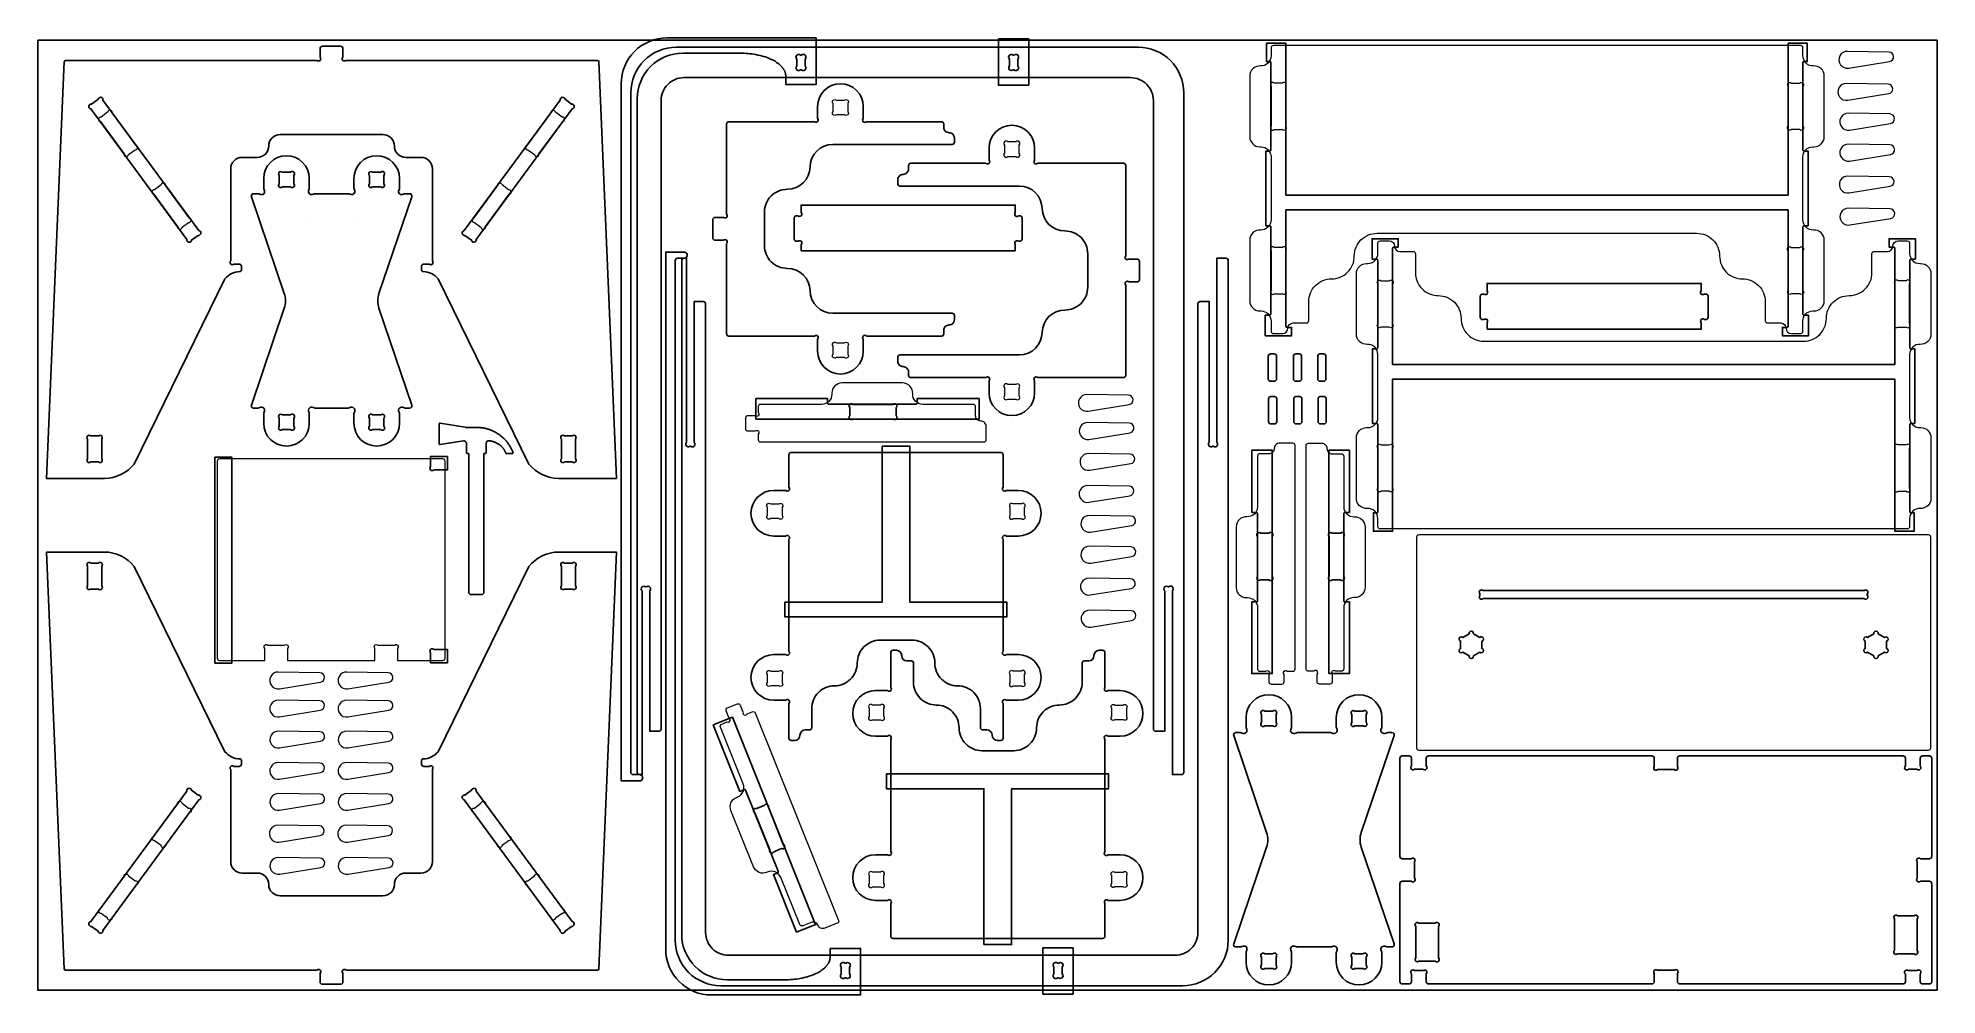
# Model space of a CAD drawing. Header units: millimetres. Extents: x 0 to 2500, y -6 to 1253.
import ezdxf

# ---------------------------------------------------------------- set-up
doc = ezdxf.new("R2010")
doc.units = ezdxf.units.MM
doc.header["$MEASUREMENT"] = 0
for name, color, linetype, true_color in [('06 - Pocketing 9mm', 30, 'Continuous', 0xff7f00), ('07 - Pocketing 3 mm', 3, 'Continuous', 0x00ff00), ('FAB$00 - Contour', 5, 'Continuous', 0x0000ff), ('FAB$stock', 1, 'Continuous', 0xff0000)]:
    doc.layers.add(name, color=color, linetype=linetype, true_color=true_color)

msp = doc.modelspace()

# ---------------------------------------------------------------- linework, layer by layer
at = {"layer": '06 - Pocketing 9mm'}
for points in [[(2010, 1046.2), (2304, 1046.2), (2304, 1246), (2329.2, 1246), (2329.2, 1221.8), (2325, 1221.8, 0.414213), (2323.5, 1220.3), (2323.5, 1105.6, 0.414214), (2325, 1104.1), (2330.2, 1104.1), (2330.2, 1005.9), (2325, 1005.9, 0.414216), (2323.5, 1004.4), (2323.5, 889.7, 0.414214), (2325, 888.2), (2331, 888.2), (2331, 861.2), (2323.5, 861.2), (2304, 861.2), (2296.5, 861.2), (2296.5, 872.1), (2302.5, 872.1, 0.414214), (2304, 873.6), (2304, 1026.6), (1973.4, 1026.6), (1642.8, 1026.6), (1642.8, 873.6, 0.414214), (1644.3, 872.1), (1650.3, 872.1), (1650.3, 861.2), (1642.8, 861.2), (1623.2, 861.2), (1615.7, 861.2), (1615.7, 888.2), (1621.7, 888.2, 0.414214), (1623.2, 889.7), (1623.2, 1004.4, 0.414216), (1621.7, 1005.9), (1616.5, 1005.9), (1616.5, 1104.1), (1621.7, 1104.1, 0.414214), (1623.2, 1105.6), (1623.2, 1220.3, 0.414213), (1621.7, 1221.8), (1617.5, 1221.8), (1617.5, 1246), (1642.8, 1246), (1642.8, 1046.2)], [(211.7, 999.5), (85.4, 1171.3, 0.98058), (79.1, 1172.2), (70.6, 1166, 0.98058), (69.6, 1159.7), (196, 987.9, 0.980582), (202.3, 986.9), (210.8, 993.1, 0.980574)], [(561.2, 999.5), (687.5, 1171.3, -0.98058), (693.8, 1172.2), (702.3, 1166, -0.98058), (703.3, 1159.7), (576.9, 987.9, -0.980582), (570.6, 986.9), (562.1, 993.1, -0.980574)], [(2150.5, 803.9), (2444.5, 803.9), (2444.5, 604), (2469.7, 604), (2469.7, 628.2), (2465.5, 628.2, -0.414213), (2464, 629.7), (2464, 744.4, -0.414214), (2465.5, 745.9), (2470.7, 745.9), (2470.7, 844.1), (2465.5, 844.1, -0.414216), (2464, 845.6), (2464, 960.4, -0.414214), (2465.5, 961.9), (2471.5, 961.9), (2471.5, 988.8), (2464, 988.8), (2444.5, 988.8), (2437, 988.8), (2437, 977.9), (2443, 977.9, -0.414214), (2444.5, 976.4), (2444.5, 823.4), (2113.9, 823.4), (1783.3, 823.4), (1783.3, 976.4, -0.414214), (1784.8, 977.9), (1790.8, 977.9), (1790.8, 988.8), (1783.3, 988.8), (1763.7, 988.8), (1756.2, 988.8), (1756.2, 961.9), (1762.2, 961.9, -0.414214), (1763.7, 960.4), (1763.7, 845.6, -0.414216), (1762.2, 844.1), (1757, 844.1), (1757, 745.9), (1762.2, 745.9, -0.414214), (1763.7, 744.4), (1763.7, 629.7, -0.414213), (1762.2, 628.2), (1758, 628.2), (1758, 604), (1783.3, 604), (1783.3, 803.9)], [(1235.8, 751.5), (1238.9, 751.5), (1238.9, 778.5), (1157.2, 778.5), (1157.2, 772.4, -0.414214), (1155.9, 771), (1040.8, 771, -0.414214), (1039.4, 772.4), (1039.4, 778.5), (945.1, 778.5), (945.1, 751.5)], [(83.9, 699.4), (83.9, 725, 1), (79.7, 729.3), (69.6, 729.3, 1), (65.4, 725), (65.4, 699.4, 1), (69.6, 695.1), (79.7, 695.1, 1)], [(689, 699.4), (689, 725, -1), (693.2, 729.3), (703.3, 729.3, -1), (707.5, 725), (707.5, 699.4, -1), (703.3, 695.1), (693.2, 695.1, -1)], [(516.8, 689.2, 0.98058), (521.3, 684.6), (539.1, 684.6), (539.1, 702.2), (516.8, 702.2)], [(1624.9, 707.2), (1624.9, 710.4), (1597.9, 710.4), (1597.9, 628.7), (1604, 628.7, -0.414214), (1605.4, 627.4), (1605.4, 512.2, -0.414214), (1604, 510.9), (1597.9, 510.9), (1597.9, 416.6), (1624.9, 416.6)], [(1699.5, 707.2), (1699.5, 710.4), (1726.5, 710.4), (1726.5, 628.7), (1720.4, 628.7, 0.414214), (1719, 627.4), (1719, 512.2, 0.414214), (1720.4, 510.9), (1726.5, 510.9), (1726.5, 416.6), (1699.5, 416.6)], [(83.9, 557.8), (83.9, 532.2, -1), (79.7, 527.9), (69.6, 527.9, -1), (65.4, 532.2), (65.4, 557.8, -1), (69.6, 562.1), (79.7, 562.1, -1)], [(689, 557.8), (689, 532.2, 1), (693.2, 527.9), (703.3, 527.9, 1), (707.5, 532.2), (707.5, 557.8, 1), (703.3, 562.1), (693.2, 562.1, 1)], [(1902.6, 515.4), (2404, 515.4), (2404, 515.3, 0.98058), (2408.3, 519.5), (2408.2, 519.6), (2408.2, 521.6), (2408.3, 521.7, 0.98058), (2404, 525.9), (2404, 525.9), (1902.6, 525.9), (1902.5, 525.9, 0.98058), (1898.3, 521.7), (1898.3, 521.6), (1898.3, 519.6), (1898.3, 519.5, 0.98058), (1902.5, 515.3)], [(516.8, 443.8, -0.98058), (521.3, 448.4), (539.1, 448.4), (539.1, 430.8), (516.8, 430.8)], [(1022.4, 89.6), (1023.6, 86.7), (998.5, 76.6), (968.1, 152.4), (973.8, 154.7, 0.414214), (974.5, 156.5), (931.6, 263.3, 0.414214), (929.9, 264), (924.1, 261.7), (889, 349.2), (914.1, 359.3)], [(211.7, 250.5), (85.4, 78.7, -0.98058), (79.1, 77.8), (70.6, 84, -0.98058), (69.6, 90.3), (196, 262.1, -0.980582), (202.3, 263.1), (210.8, 256.9, -0.980574)], [(561.2, 250.5), (687.5, 78.7, 0.98058), (693.8, 77.8), (702.3, 84, 0.98058), (703.3, 90.3), (576.9, 262.1, 0.980582), (570.6, 263.1), (562.1, 256.9, 0.980574)]]:
    msp.add_lwpolyline(points, format="xyb", close=True, dxfattribs=at)
msp.add_lwpolyline([(233, 430.5), (255.2, 430.5), (255.2, 701.3), (233, 701.3)], close=True, dxfattribs=at)
at = {"layer": '06 - Pocketing 9mm', "linetype": 'Continuous', "lineweight": 25}
for points in [[(1111.3, 715.8), (1147.8, 715.8), (1147.8, 510.8), (1275.3, 510.8), (1275.3, 491.2), (983.2, 491.2), (983.2, 510.8), (1111.3, 510.8)], [(1245.3, 60), (1281.8, 60), (1281.8, 265.1), (1409.3, 265.1), (1409.3, 284.6), (1117.2, 284.6), (1117.2, 265.1), (1245.3, 265.1)]]:
    msp.add_lwpolyline(points, close=True, dxfattribs=at)
at = {"layer": '07 - Pocketing 3 mm'}
for points in [[(984.4, 1191.7), (1024.4, 1191.7), (1024.4, 1252.9), (827.9, 1252.9, 0.414214), (767.9, 1192.9), (767.9, 275.4), (791.9, 275.4, 1.010544), (791.9, 283.7, -0.414203), (788.9, 286.7), (788.9, 1172.9, -0.414214), (848.9, 1232.9), (924.4, 1232.9), (929.6, 1232.8), (932.2, 1232.6), (934.8, 1232.4), (937.4, 1232.2), (939.9, 1231.9), (942.5, 1231.5), (945.1, 1231), (947.7, 1230.5), (950.3, 1229.9), (952.7, 1229.3), (955.2, 1228.6), (957.6, 1227.9), (959.9, 1227.1), (961.8, 1226.3), (963.6, 1225.6), (965.4, 1224.8), (967.1, 1224), (968.7, 1223.1), (969.5, 1222.7), (970.3, 1222.2), (971, 1221.8), (971.7, 1221.3), (972.4, 1220.8), (973.2, 1220.3), (973.8, 1219.9), (974.5, 1219.4), (975.1, 1218.9), (975.8, 1218.4), (976.7, 1217.6), (977.2, 1217.1), (977.6, 1216.7), (978, 1216.3), (978.4, 1215.9), (978.8, 1215.5), (979.2, 1215), (979.6, 1214.6), (979.9, 1214.2), (980.3, 1213.8), (980.6, 1213.3), (980.9, 1212.9), (981.2, 1212.4), (981.5, 1212), (981.8, 1211.5), (982.1, 1211), (982.4, 1210.5), (982.7, 1210), (982.9, 1209.5), (983, 1209.2), (983.2, 1208.9), (983.3, 1208.7), (983.4, 1208.4), (983.5, 1208.1), (983.6, 1207.8), (983.7, 1207.5), (983.7, 1207.3), (983.8, 1207), (983.9, 1206.7), (983.9, 1206.5), (984, 1206.2), (984.1, 1205.6), (984.1, 1205.1), (984.3, 1204), (984.4, 1202.9)], [(1042.9, 55), (1082.9, 55), (1082.9, -6.2), (886.4, -6.2, -0.414214), (826.4, 53.8), (826.4, 971.3), (850.4, 971.3, -1.010544), (850.4, 963, 0.414203), (847.4, 960), (847.4, 73.8, 0.414214), (907.4, 13.8), (982.9, 13.8), (988.1, 13.9), (990.7, 14), (993.3, 14.2), (995.9, 14.5), (998.4, 14.8), (1001, 15.2), (1003.6, 15.6), (1006.2, 16.1), (1008.8, 16.7), (1011.2, 17.3), (1013.7, 18), (1016.1, 18.8), (1018.4, 19.6), (1020.3, 20.3), (1022.1, 21.1), (1023.9, 21.9), (1025.6, 22.7), (1027.2, 23.5), (1028, 24), (1028.8, 24.4), (1029.5, 24.9), (1030.2, 25.3), (1030.9, 25.8), (1031.7, 26.3), (1032.3, 26.8), (1033, 27.3), (1033.6, 27.8), (1034.3, 28.3), (1035.2, 29.1), (1035.7, 29.5), (1036.1, 29.9), (1036.5, 30.3), (1036.9, 30.8), (1037.3, 31.2), (1037.7, 31.6), (1038.1, 32), (1038.4, 32.5), (1038.8, 32.9), (1039.1, 33.3), (1039.4, 33.8), (1039.7, 34.2), (1040, 34.6), (1040.3, 35.1), (1040.6, 35.6), (1040.9, 36.1), (1041.2, 36.7), (1041.4, 37.2), (1041.5, 37.5), (1041.7, 37.7), (1041.8, 38), (1041.9, 38.3), (1042, 38.5), (1042.1, 38.8), (1042.2, 39.1), (1042.2, 39.4), (1042.3, 39.7), (1042.4, 39.9), (1042.4, 40.2), (1042.5, 40.5), (1042.6, 41), (1042.6, 41.6), (1042.8, 42.7), (1042.9, 43.8)]]:
    msp.add_lwpolyline(points, format="xyb", close=True, dxfattribs=at)
for points in [[(1304.4, 1190.7), (1264.4, 1190.7), (1264.4, 1251.7), (1304.4, 1251.7)], [(1362.9, 56), (1322.9, 56), (1322.9, -5.1), (1362.9, -5.1)]]:
    msp.add_lwpolyline(points, close=True, dxfattribs=at)
at = {"layer": 'FAB$00 - Contour'}
for p, q in [((358.2, 1010.9), (358.2, 1010.9)), ((416.9, 1010.9), (416.9, 1010.9)), ((358.2, 728.9), (358.2, 728.9)), ((416.9, 728.9), (416.9, 728.9)), ((360.2, 191.5), (360.2, 191.5)), ((419, 191.5), (419, 191.5))]:
    msp.add_line(p, q, dxfattribs=at)
for points in [[(505.1, 952.5), (505.1, 947.5, 0.420593), (507.1, 945.5, -0.228502), (526.7, 936.1), (646.4, 692.3, 0.228041), (685.5, 673.5), (761.4, 673.5), (738.4, 1221.9, 0.362465), (736.4, 1223.5), (405.7, 1223.5, -1), (401.4, 1227.7), (401.4, 1239, 0.414214), (398.4, 1242), (374.4, 1242, 0.414214), (371.4, 1239), (371.4, 1227.7, -1), (367.2, 1223.5), (36.4, 1223.5, 0.362465), (34.5, 1221.9), (11.4, 673.5), (87.4, 673.5, 0.228041), (126.5, 692.3), (246.2, 936.1, -0.228502), (265.8, 945.5, 0.420593), (267.8, 947.5), (267.8, 952.5, 0.414214), (264.8, 955.5), (257.9, 955.5, -1), (253.7, 959.7), (253.7, 1080.8, -0.414214), (268.7, 1095.8), (288.7, 1095.8, 0.414214), (303.7, 1110.8, -0.414214), (318.7, 1125.8), (454.2, 1125.8, -0.414214), (469.2, 1110.8, 0.414214), (484.2, 1095.8), (504.2, 1095.8, -0.414214), (519.2, 1080.8), (519.2, 959.7, -1), (515, 955.5), (508.1, 955.5, 0.414214)], [(1086.4, 1150.4), (1086.4, 1147, 0.99687), (1090.7, 1142.8), (1189.4, 1142.8, -0.414214), (1192.4, 1139.8), (1192.4, 1135.3, 0.414214), (1199.4, 1128.3, -0.414214), (1206.4, 1121.3), (1206.4, 1115.8, -0.414214), (1203.4, 1112.8), (1046.4, 1112.8, 0.40934), (1016.4, 1083.3, -0.409368), (986.4, 1053.8, 0.414242), (956.4, 1023.8), (956.4, 979.8, 0.414242), (986.4, 949.8, -0.409368), (1016.4, 920.3, 0.40934), (1046.4, 890.8), (1203.4, 890.8, -0.414214), (1206.4, 887.8), (1206.4, 882.3, -0.414214), (1199.4, 875.3, 0.414214), (1192.4, 868.3), (1192.4, 863.8, -0.414214), (1189.4, 860.8), (1090.7, 860.8, 1), (1086.4, 856.5), (1086.4, 840.8, -1), (1026.4, 840.8), (1026.4, 856.5, 1), (1022.2, 860.8), (909.4, 860.8, -0.414214), (906.4, 863.8), (906.4, 982.5, 1), (902.2, 986.8), (891.4, 986.8, -0.414214), (888.4, 989.8), (888.4, 1013.8, -0.414214), (891.4, 1016.8), (902.6, 1016.8, 0.281284), (905.6, 1016.2, 0.513579), (906.4, 1021), (906.4, 1139.8, -0.414214), (909.4, 1142.8), (1022.2, 1142.8, 1), (1026.4, 1147), (1026.4, 1162.8, -1), (1086.4, 1162.8)], [(1252, 1095.6), (1252, 1092.2, -0.99687), (1247.8, 1088), (1149, 1088, 0.414214), (1146, 1085), (1146, 1080.5, -0.414214), (1139, 1073.5, 0.414214), (1132, 1066.5), (1132, 1061, 0.414214), (1135, 1058), (1292, 1058, -0.40934), (1322, 1028.5, 0.409368), (1352, 999, -0.414242), (1382, 969), (1382, 925, -0.414242), (1352, 895, 0.409368), (1322, 865.5, -0.40934), (1292, 836), (1135, 836, 0.414214), (1132, 833), (1132, 827.5, 0.414214), (1139, 820.5, -0.414214), (1146, 813.5), (1146, 809, 0.414214), (1149, 806), (1247.8, 806, -1), (1252, 801.8), (1252, 786, 1), (1312, 786), (1312, 801.8, -1), (1316.3, 806), (1429, 806, 0.414214), (1432, 809), (1432, 927.8, -1), (1436.3, 932), (1447, 932, 0.414214), (1450, 935), (1450, 959, 0.414214), (1447, 962), (1435.9, 962, -0.281284), (1432.8, 961.4, -0.513579), (1432, 966.3), (1432, 1085, 0.414214), (1429, 1088), (1316.3, 1088, -1), (1312, 1092.2), (1312, 1108, 1), (1252, 1108)], [(1004.6, 973), (1286.6, 973), (1286.6, 979.3), (1286.6, 981.2, -1.000002), (1290.9, 985.4), (1292.7, 985.4, 0.414214), (1295.6, 988.4), (1295.6, 1016.1, 0.414214), (1292.7, 1019), (1290.9, 1019, -1.000002), (1286.6, 1023.3), (1286.6, 1025.1), (1286.6, 1033), (1004.6, 1033), (1004.6, 1023.3, -1.000002), (1000.4, 1019), (998.6, 1019, 0.414214), (995.6, 1016.1), (995.6, 988.4, 0.414214), (998.6, 985.4), (1000.4, 985.4, -1.000002), (1004.6, 981.2)], [(1907.6, 870), (2189.6, 870), (2189.6, 876.3), (2189.6, 878.2, -1.000002), (2193.9, 882.4), (2195.7, 882.4, 0.414214), (2198.6, 885.4), (2198.6, 913.1, 0.414214), (2195.7, 916), (2193.9, 916, -1.000002), (2189.6, 920.3), (2189.6, 922.1), (2189.6, 930), (1907.6, 930), (1907.6, 920.3, -1.000002), (1903.4, 916), (1901.6, 916, 0.414214), (1898.6, 913.1), (1898.6, 885.4, 0.414214), (1901.6, 882.4), (1903.4, 882.4, -1.000002), (1907.6, 878.2)], [(1072.8, 770.9), (1125.6, 770.9, -1), (1129.8, 766.6), (1129.8, 755.9, -1), (1125.6, 751.6), (1072.8, 751.6, -1), (1068.6, 755.9), (1068.6, 766.6, -1)], [(570, 520.6), (584, 520.6, 0.414214), (587, 523.6), (587, 706.1), (588.7, 706.1, 0.414214), (589.9, 707.3), (589.9, 719.5, -0.466667), (594.1, 723), (595, 722.9), (595.9, 722.7), (596.8, 722.5), (597.7, 722.3), (598.7, 722), (599.6, 721.7), (600.4, 721.4), (601.3, 721.1), (602.2, 720.7), (603.1, 720.4), (603.9, 719.9), (604.7, 719.5), (605.5, 719.1), (606.3, 718.6), (607.1, 718.1), (607.4, 717.8), (607.8, 717.5), (608.2, 717.3), (608.5, 717), (608.9, 716.7), (609.2, 716.4), (609.6, 716.1), (609.9, 715.8), (610.2, 715.5), (610.5, 715.2), (610.8, 714.9), (611.1, 714.6), (611.4, 714.3), (611.7, 713.9), (612, 713.6), (612.2, 713.3), (612.5, 712.9), (612.8, 712.6), (613, 712.3), (613.2, 711.9), (613.5, 711.6), (613.7, 711.2), (613.9, 710.9), (614.1, 710.5), (614.3, 710.2), (614.5, 709.8), (614.7, 709.5), (614.8, 709.1), (615, 708.7), (615.2, 708.4), (615.3, 708), (615.4, 707.6), (615.6, 707.3), (615.7, 706.9, 0.323768), (616.8, 706.1), (624.2, 706.1), (624.3, 706.1), (624.3, 706.1), (624.3, 706.1), (624.4, 706.1), (624.4, 706.1), (624.4, 706.1), (624.5, 706.2), (624.5, 706.2), (624.6, 706.2), (624.6, 706.2), (624.6, 706.2), (624.7, 706.2), (624.7, 706.2), (624.7, 706.2), (624.7, 706.2), (624.8, 706.3), (624.8, 706.3), (624.8, 706.3), (624.9, 706.3), (624.9, 706.3), (624.9, 706.4), (625, 706.4), (625, 706.4), (625, 706.4), (625, 706.4), (625.1, 706.5), (625.1, 706.5), (625.1, 706.5), (625.1, 706.5), (625.2, 706.6), (625.2, 706.6), (625.2, 706.6), (625.2, 706.7), (625.2, 706.7), (625.2, 706.7), (625.3, 706.7), (625.3, 706.8), (625.3, 706.8), (625.3, 706.8), (625.3, 706.9), (625.3, 706.9), (625.3, 706.9), (625.4, 707), (625.4, 707), (625.4, 707), (625.4, 707.1), (625.4, 707.1), (625.4, 707.1), (625.4, 707.2), (625.4, 707.2), (625.4, 707.3), (625.4, 707.3), (625.4, 707.3), (625.4, 707.4), (625.4, 707.4), (625.4, 707.4), (625.4, 707.5), (625.4, 707.5), (625.4, 707.5), (625.4, 707.6), (625.3, 707.6), (625.3, 707.6), (625.3, 707.7), (625.3, 707.7), (625, 708.5), (624.6, 709.4), (624.2, 710.2), (623.9, 711.1), (623.5, 711.9), (623, 712.8), (622.6, 713.6), (622.1, 714.4), (621.7, 715.2), (621.2, 716.1), (620.7, 716.9), (620.1, 717.7), (619.6, 718.5), (619, 719.3), (618.4, 720), (617.9, 720.8), (617.2, 721.6), (616.6, 722.3), (616, 723.1), (615.3, 723.8), (614.6, 724.5), (614, 725.2), (613.3, 725.9), (612.5, 726.6), (611.8, 727.3), (611.1, 728), (610.3, 728.6), (609.5, 729.2), (608.8, 729.9), (608, 730.5), (607.1, 731), (606.3, 731.6), (605.5, 732.2), (604.7, 732.7), (603.8, 733.2), (602.9, 733.7), (602.1, 734.2), (601.2, 734.7), (600.3, 735.2), (599.4, 735.6), (598.5, 736), (597.6, 736.4), (596.7, 736.8), (595.8, 737.2), (594.9, 737.5), (593.9, 737.8), (593, 738.1), (592.1, 738.4), (591.1, 738.7), (590.2, 739), (589.3, 739.2), (588.3, 739.4), (587.4, 739.6), (586.4, 739.8), (585.5, 740), (584.6, 740.1), (583.6, 740.2), (582.7, 740.3), (581.8, 740.4), (580.8, 740.5), (579.9, 740.6), (579, 740.6), (578.1, 740.6), (577.1, 740.6), (562.9, 740.6, -0.041311), (562.3, 740.7), (529.4, 746.2, 0.463455), (528.1, 745), (528.1, 719, 0.463455), (529.4, 717.9), (560.1, 722.7), (560.2, 722.7), (560.3, 722.7), (560.3, 722.7), (560.4, 722.7), (560.5, 722.7), (560.6, 722.7), (560.7, 722.7), (560.8, 722.7), (560.9, 722.7), (561, 722.7), (561.1, 722.7), (561.2, 722.7), (561.3, 722.7), (561.4, 722.6), (561.5, 722.6), (561.6, 722.6), (561.7, 722.6), (561.8, 722.5), (561.9, 722.5), (562, 722.5), (562.1, 722.4), (562.1, 722.4), (562.2, 722.3), (562.3, 722.3), (562.4, 722.2), (562.5, 722.2), (562.6, 722.1), (562.6, 722.1), (562.7, 722), (562.8, 722), (562.9, 721.9), (562.9, 721.8), (563, 721.8), (563.1, 721.7), (563.1, 721.6), (563.2, 721.6), (563.3, 721.5), (563.3, 721.4), (563.4, 721.3), (563.4, 721.3), (563.5, 721.2), (563.6, 721.1), (563.6, 721), (563.7, 720.9), (563.7, 720.9), (563.8, 720.8), (563.8, 720.7), (563.8, 720.6), (563.9, 720.5), (563.9, 720.4), (563.9, 720.3), (564, 720.2), (564, 720.1), (564, 720), (564, 719.9), (564.1, 719.8), (564.1, 719.7), (564.1, 719.6), (564.1, 719.6), (564.1, 719.5), (564.1, 719.4), (564.1, 719.3), (564.1, 719.2), (564.1, 707.3, 0.414214), (565.3, 706.1), (567, 706.1), (567, 523.6, 0.414214)], [(1270.6, 665.2), (1270.6, 704.6, 0.414214), (1267.6, 707.6), (991.6, 707.6, 0.414214), (988.6, 704.6), (988.6, 661.8, -1), (984.3, 657.6), (968.6, 657.6, 1), (968.6, 597.6), (984.3, 597.6, -1), (988.6, 593.4), (988.6, 590), (988.6, 510.6), (988.6, 491.4), (988.6, 449.2), (988.6, 445.8, -1), (984.3, 441.6), (968.6, 441.6, 1), (968.6, 381.6), (984.3, 381.6, -1), (988.6, 377.3), (988.6, 331.6, 0.414214), (991.6, 328.6), (996.1, 328.6, 0.414213), (1003.1, 335.6, -0.414213), (1010.1, 342.6), (1015.6, 342.6, 0.414214), (1018.6, 345.6), (1018.6, 370.6, -0.414214), (1048.6, 400.6, 0.414353), (1078.6, 430.6, -0.414353), (1108.6, 460.6), (1150.6, 460.6, -0.414353), (1180.6, 430.6, 0.414353), (1210.6, 400.6, -0.414214), (1240.6, 370.6), (1240.6, 345.6, 0.414214), (1243.6, 342.6), (1249.1, 342.6, -0.414213), (1256.1, 335.6, 0.414213), (1263.1, 328.6), (1267.6, 328.6, 0.414214), (1270.6, 331.6), (1270.6, 377.3, -1), (1274.8, 381.6), (1290.6, 381.6, 1), (1290.6, 441.6), (1274.8, 441.6, -1), (1270.6, 445.8), (1270.6, 449.2), (1270.6, 491.4), (1270.6, 510.6), (1270.6, 590), (1270.6, 593.4, -1), (1274.8, 597.6), (1290.6, 597.6, 1), (1290.6, 657.6), (1274.8, 657.6, -1), (1270.6, 661.8)], [(1605.5, 544.3), (1605.5, 597, -1), (1609.7, 601.3), (1620.5, 601.3, -1), (1624.8, 597), (1624.8, 544.3, -1), (1620.5, 540), (1609.7, 540, -1)], [(1718.9, 544.3), (1718.9, 597, 1), (1714.6, 601.3), (1703.9, 601.3, 1), (1699.6, 597), (1699.6, 544.3, 1), (1703.9, 540), (1714.6, 540, 1)], [(505.1, 297.5), (505.1, 302.5, -0.420593), (507.1, 304.5, 0.228502), (526.7, 313.9), (646.4, 557.7, -0.228041), (685.5, 576.5), (761.4, 576.5), (738.4, 28.1, -0.362465), (736.4, 26.5), (405.7, 26.5, 1), (401.4, 22.3), (401.4, 11, -0.414214), (398.4, 8), (374.4, 8, -0.414214), (371.4, 11), (371.4, 22.3, 1), (367.2, 26.5), (36.4, 26.5, -0.362465), (34.5, 28.1), (11.4, 576.5), (87.4, 576.5, -0.228041), (126.5, 557.7), (246.2, 313.9, 0.228502), (265.8, 304.5, -0.420593), (267.8, 302.5), (267.8, 297.5, -0.414214), (264.8, 294.5), (257.9, 294.5, 1), (253.7, 290.3), (253.7, 169.2, 0.414214), (268.7, 154.2), (288.7, 154.2, -0.414214), (303.7, 139.2, 0.414214), (318.7, 124.2), (454.2, 124.2, 0.414214), (469.2, 139.2, -0.414214), (484.2, 154.2), (504.2, 154.2, 0.414214), (519.2, 169.2), (519.2, 290.3, 1), (515, 294.5), (508.1, 294.5, -0.414214)], [(1898.1, 444.7, 1.248323), (1901, 449.6), (1900.9, 449.6), (1900.9, 459.4), (1901, 459.4, 1.248323), (1898.1, 464.3), (1898.1, 464.2), (1889.7, 469.1), (1889.7, 469.1, 1.248323), (1884.1, 469.1), (1884.1, 469.1), (1875.7, 464.2), (1875.6, 464.3, 1.248323), (1872.8, 459.4), (1872.9, 459.4), (1872.9, 449.6), (1872.8, 449.6, 1.248323), (1875.6, 444.7), (1875.7, 444.8), (1884.1, 439.9), (1884.1, 439.9, 1.248323), (1889.7, 439.9), (1889.7, 439.9), (1898.1, 444.8)], [(2430.9, 444.7, 1.248323), (2433.7, 449.6), (2433.6, 449.6), (2433.6, 459.4), (2433.7, 459.4, 1.248323), (2430.9, 464.3), (2430.9, 464.2), (2422.4, 469.1), (2422.5, 469.1, 1.248323), (2416.8, 469.1), (2416.9, 469.1), (2408.4, 464.2), (2408.4, 464.3, 1.248323), (2405.6, 459.4), (2405.6, 459.4), (2405.6, 449.6), (2405.6, 449.6, 1.248323), (2408.4, 444.7), (2408.4, 444.8), (2416.9, 439.9), (2416.8, 439.9, 1.248323), (2422.5, 439.9), (2422.4, 439.9), (2430.9, 444.8)], [(1404.6, 110.7), (1404.6, 71.2, -0.414214), (1401.6, 68.2), (1125.6, 68.2, -0.414214), (1122.6, 71.2), (1122.6, 114, 1), (1118.3, 118.2), (1102.6, 118.2, -1), (1102.6, 178.2), (1118.3, 178.2, 1), (1122.6, 182.5), (1122.6, 185.8), (1122.6, 265.2), (1122.6, 284.5), (1122.6, 326.7), (1122.6, 330, 1), (1118.3, 334.3), (1102.6, 334.3, -1), (1102.6, 394.3), (1118.3, 394.3, 1), (1122.6, 398.5), (1122.6, 444.3, -0.414214), (1125.6, 447.3), (1130.1, 447.3, -0.414213), (1137.1, 440.3, 0.414213), (1144.1, 433.3), (1149.6, 433.3, -0.414214), (1152.6, 430.3), (1152.6, 405.3, 0.414214), (1182.6, 375.3, -0.414353), (1212.6, 345.3, 0.414353), (1242.6, 315.2), (1284.6, 315.2, 0.414353), (1314.6, 345.3, -0.414353), (1344.6, 375.3, 0.414214), (1374.6, 405.3), (1374.6, 430.3, -0.414214), (1377.6, 433.3), (1383.1, 433.3, 0.414213), (1390.1, 440.3, -0.414213), (1397.1, 447.3), (1401.6, 447.3, -0.414214), (1404.6, 444.3), (1404.6, 398.5, 1), (1408.8, 394.3), (1424.6, 394.3, -1), (1424.6, 334.3), (1408.8, 334.3, 1), (1404.6, 330), (1404.6, 326.7), (1404.6, 284.5), (1404.6, 265.2), (1404.6, 185.8), (1404.6, 182.5, 1), (1408.8, 178.2), (1424.6, 178.2, -1), (1424.6, 118.2), (1408.8, 118.2, 1), (1404.6, 114)], [(1793, 176.1), (1793, 305.3, -0.414214), (1796, 308.3), (1805, 308.3, -0.414214), (1808, 305.3), (1808, 295.1, 1), (1812.3, 290.8), (1823.4, 290.8, 1), (1827.7, 295.1), (1827.7, 305.3, -0.414213), (1830.7, 308.3), (2124.8, 308.3, -0.414214), (2127.8, 305.3), (2127.8, 294.5, 1), (2132, 290.3), (2154, 290.3, 1), (2158.2, 294.5), (2158.2, 305.3, -0.414214), (2161.2, 308.3), (2455.3, 308.3, -0.414214), (2458.3, 305.3), (2458.3, 295.2, 1.031576), (2462.4, 290.8), (2473.6, 290.8, 0.967771), (2478, 295), (2478, 305.3, -0.414214), (2481, 308.3), (2490, 308.3, -0.414214), (2493, 305.3), (2493, 176.1, -0.414214), (2490, 173.1), (2478.2, 173.1, 1), (2474, 168.9), (2474, 147.7, 1), (2478.2, 143.4), (2490, 143.4, -0.414214), (2493, 140.4), (2493, 11.3, -0.414214), (2490, 8.3), (2481, 8.3, -0.414214), (2478, 11.3), (2478, 21.6, 0.967386), (2473.5, 25.8), (2462.4, 25.8, 1.031576), (2458.3, 21.3), (2458.3, 11.3, -0.414214), (2455.3, 8.3), (2161.2, 8.3, -0.414214), (2158.2, 11.3), (2158.2, 22, 1), (2154, 26.3), (2132, 26.3, 1), (2127.8, 22), (2127.8, 11.3, -0.414214), (2124.8, 8.3), (1830.7, 8.3, -0.414214), (1827.7, 11.3), (1827.7, 21.5, 1), (1823.4, 25.8), (1812.3, 25.8, 1), (1808, 21.5), (1808, 11.3, -0.414214), (1805, 8.3), (1796, 8.3, -0.414214), (1793, 11.3), (1793, 140.4, -0.414214), (1796, 143.4), (1807.8, 143.4, 1), (1812, 147.7), (1812, 168.9, 1), (1807.8, 173.1), (1796, 173.1, -0.414214)], [(943.7, 233.6), (963.4, 184.7, 1), (968.9, 182.3), (978.9, 186.3, 1), (981.2, 191.8), (961.5, 240.8, 1), (956, 243.2), (946, 239.1, 1)], [(1813.8, 84), (1813.8, 42.5, 1), (1818, 38.3), (1839.5, 38.3, 1), (1843.8, 42.5), (1843.8, 84, 1), (1839.5, 88.3), (1818, 88.3, 1)], [(2444, 93.8), (2444, 52.3, 1), (2448.2, 48), (2469.8, 48, 1), (2474, 52.3), (2474, 93.8, 1), (2469.8, 98), (2448.2, 98, 1)]]:
    msp.add_lwpolyline(points, format="xyb", close=True, dxfattribs=at)
at = {"layer": 'FAB$00 - Contour', "linetype": 'Continuous', "lineweight": 25}
for points in [[(780.4, 286.7, 0.414214), (783.4, 283.7), (795.4, 283.7), (795.4, 525.5, -1), (800.1, 530.7), (800.6, 530.7, -1), (805.4, 525.5), (805.4, 340.7), (817.4, 340.7, 0.414214), (820.4, 343.7), (820.4, 1170.7, -0.414214), (850.4, 1200.7), (1438.4, 1200.7, -0.414214), (1468.4, 1170.7), (1468.4, 343.7, 0.414214), (1471.4, 340.7), (1483.4, 340.7), (1483.4, 525.5, -1), (1488.1, 530.7), (1488.6, 530.7, -1), (1493.4, 525.5), (1493.4, 283.7), (1505.4, 283.7, 0.414214), (1508.4, 286.7), (1508.4, 1180.7, 0.414214), (1448.4, 1240.7), (840.4, 1240.7, 0.414214), (780.4, 1180.7)], [(1004.9, 1211.2, 1), (1009.9, 1216.1), (1009.9, 1225.2, 1), (1004.9, 1230.2), (1003.8, 1230.2, 1), (998.9, 1225.2), (998.9, 1216.1, 1), (1003.8, 1211.2)], [(1278.9, 1225.2), (1278.9, 1216.1, 1), (1283.8, 1211.2), (1284.9, 1211.2, 1), (1289.9, 1216.1), (1289.9, 1225.2, 1), (1284.9, 1230.2), (1283.8, 1230.2, 1)], [(289.6, 1048), (283.8, 1048, 0.513768), (281, 1044), (324.3, 916.7, -0.165285), (324.3, 897.3), (281, 770, 0.513768), (283.8, 766), (289.6, 766, 0.137871), (291.9, 766.6, -0.786918), (297.8, 760.7, 0.137871), (297.2, 758.4), (297.2, 746, 1), (357.2, 746), (357.2, 758.4, 0.137871), (356.6, 760.7, -0.786918), (362.5, 766.6, 0.137871), (364.8, 766), (408.3, 766, 0.137871), (410.6, 766.6, -0.786918), (416.6, 760.7, 0.137871), (415.9, 758.4), (415.9, 746, 1), (475.9, 746), (475.9, 758.4, 0.137871), (475.3, 760.7, -0.786918), (481.2, 766.6, 0.137871), (483.5, 766), (489.3, 766, 0.513768), (492.2, 770), (448.9, 897.3, -0.165285), (448.9, 916.7), (492.2, 1044, 0.513768), (489.3, 1048), (483.5, 1048, 0.137871), (481.2, 1047.4, -0.786918), (475.3, 1053.3, 0.137871), (475.9, 1055.6), (475.9, 1068, 1), (415.9, 1068), (415.9, 1055.6, 0.137871), (416.6, 1053.3, -0.786918), (410.6, 1047.4, 0.137871), (408.3, 1048), (364.8, 1048, 0.137871), (362.5, 1047.4, -0.786918), (356.6, 1053.3, 0.137871), (357.2, 1055.6), (357.2, 1068, 1), (297.2, 1068), (297.2, 1055.6, 0.137871), (297.8, 1053.3, -0.786918), (291.9, 1047.4, 0.137871)], [(332.6, 1057, 1), (336.8, 1061.2), (336.8, 1072, 1), (332.6, 1076.3), (321.8, 1076.3, 1), (317.6, 1072), (317.6, 1061.2, 1), (321.8, 1057)], [(436.3, 1061.2, 1), (440.5, 1057), (451.3, 1057, 1), (455.5, 1061.2), (455.5, 1072, 1), (451.3, 1076.3), (440.5, 1076.3, 1), (436.3, 1072)], [(838.9, 960, -0.414214), (841.9, 963), (853.9, 963), (853.9, 721.1, 1), (858.6, 716), (859.1, 716, 1), (863.9, 721.1), (863.9, 906), (875.9, 906, -0.414214), (878.9, 903), (878.9, 76, 0.414214), (908.9, 46), (1496.9, 46, 0.414214), (1526.9, 76), (1526.9, 903, -0.414214), (1529.9, 906), (1541.9, 906), (1541.9, 721.1, 1), (1546.6, 716), (1547.1, 716, 1), (1551.9, 721.1), (1551.9, 963), (1563.9, 963, -0.414214), (1566.9, 960), (1566.9, 66, -0.414214), (1506.9, 6), (898.9, 6, -0.414214), (838.9, 66)], [(1619.7, 834.2), (1619.7, 804.2, 0.414214), (1622.7, 801.2), (1627.5, 801.2, 0.414214), (1630.5, 804.2), (1630.5, 834.2, 0.414214), (1627.5, 837.2), (1622.7, 837.2, 0.414214)], [(1652.7, 834.2), (1652.7, 804.2, 0.414214), (1655.7, 801.2), (1660.5, 801.2, 0.414214), (1663.5, 804.2), (1663.5, 834.2, 0.414214), (1660.5, 837.2), (1655.7, 837.2, 0.414214)], [(1684.7, 834.2), (1684.7, 804.2, 0.414214), (1687.7, 801.2), (1692.5, 801.2, 0.414214), (1695.5, 804.2), (1695.5, 834.2, 0.414214), (1692.5, 837.2), (1687.7, 837.2, 0.414214)], [(1620.1, 778.1), (1620.1, 748.1, 0.414214), (1623.1, 745.1), (1627.9, 745.1, 0.414214), (1630.9, 748.1), (1630.9, 778.1, 0.414214), (1627.9, 781.1), (1623.1, 781.1, 0.414214)], [(1653.1, 778.1), (1653.1, 748.1, 0.414214), (1656.1, 745.1), (1660.9, 745.1, 0.414214), (1663.9, 748.1), (1663.9, 778.1, 0.414214), (1660.9, 781.1), (1656.1, 781.1, 0.414214)], [(1685.1, 778.1), (1685.1, 748.1, 0.414214), (1688.1, 745.1), (1692.9, 745.1, 0.414214), (1695.9, 748.1), (1695.9, 778.1, 0.414214), (1692.9, 781.1), (1688.1, 781.1, 0.414214)], [(336.8, 752.8, 1), (332.6, 757), (321.8, 757, 1), (317.6, 752.8), (317.6, 742, 1), (321.8, 737.7), (332.6, 737.7, 1), (336.8, 742)], [(440.5, 757, 1), (436.3, 752.8), (436.3, 742, 1), (440.5, 737.7), (451.3, 737.7, 1), (455.5, 742), (455.5, 752.8, 1), (451.3, 757)], [(1582.8, 339), (1577, 339, 0.513768), (1574.1, 335), (1617.4, 207.6, -0.165285), (1617.4, 188.3), (1574.1, 60.9, 0.513768), (1577, 57), (1582.8, 57, 0.137871), (1585, 57.6, -0.786918), (1591, 51.6, 0.137871), (1590.4, 49.4), (1590.4, 37, 1), (1650.4, 37), (1650.4, 49.4, 0.137871), (1649.7, 51.6, -0.786918), (1655.7, 57.6, 0.137871), (1657.9, 57), (1701.5, 57, 0.137871), (1703.8, 57.6, -0.786918), (1709.7, 51.6, 0.137871), (1709.1, 49.4), (1709.1, 37, 1), (1769.1, 37), (1769.1, 49.4, 0.137871), (1768.5, 51.6, -0.786918), (1774.4, 57.6, 0.137871), (1776.7, 57), (1782.5, 57, 0.513768), (1785.3, 60.9), (1742, 188.3, -0.165285), (1742, 207.6), (1785.3, 335, 0.513768), (1782.5, 339), (1776.7, 339, 0.137871), (1774.4, 338.3, -0.786918), (1768.5, 344.3, 0.137871), (1769.1, 346.5), (1769.1, 358.9, 1), (1709.1, 358.9), (1709.1, 346.5, 0.137871), (1709.7, 344.3, -0.786918), (1703.8, 338.3, 0.137871), (1701.5, 339), (1657.9, 339, 0.137871), (1655.7, 338.3, -0.786918), (1649.7, 344.3, 0.137871), (1650.4, 346.5), (1650.4, 358.9, 1), (1590.4, 358.9), (1590.4, 346.5, 0.137871), (1591, 344.3, -0.786918), (1585, 338.3, 0.137871)], [(1625.7, 348, 1), (1630, 352.2), (1630, 363, 1), (1625.7, 367.2), (1615, 367.2, 1), (1610.7, 363), (1610.7, 352.2, 1), (1615, 348)], [(1729.5, 352.2, 1), (1733.7, 348), (1744.5, 348, 1), (1748.7, 352.2), (1748.7, 363, 1), (1744.5, 367.2), (1733.7, 367.2, 1), (1729.5, 363)], [(1063.4, 35.5, -1), (1068.4, 30.5), (1068.4, 21.4, -1), (1063.4, 16.5), (1062.3, 16.5, -1), (1057.4, 21.4), (1057.4, 30.5, -1), (1062.3, 35.5)], [(1337.4, 21.4), (1337.4, 30.5, -1), (1342.3, 35.5), (1343.4, 35.5, -1), (1348.4, 30.5), (1348.4, 21.4, -1), (1343.4, 16.5), (1342.3, 16.5, -1)], [(1630, 43.7, 1), (1625.7, 48), (1615, 48, 1), (1610.7, 43.7), (1610.7, 32.9, 1), (1615, 28.7), (1625.7, 28.7, 1), (1630, 32.9)], [(1733.7, 48, 1), (1729.5, 43.7), (1729.5, 32.9, 1), (1733.7, 28.7), (1744.5, 28.7, 1), (1748.7, 32.9), (1748.7, 43.7, 1), (1744.5, 48)]]:
    msp.add_lwpolyline(points, format="xyb", close=True, dxfattribs=at)
at = {"layer": 'FAB$00 - Contour', "linetype": 'Continuous', "lineweight": 15}
for points in [[(1610.1, 893.8, -0.414214), (1623.3, 880.5), (1623.3, 867), (1623.3, 867, 0.411344), (1626.3, 864), (1638.4, 864, 0.414107), (1645.4, 871, -0.414107), (1652.4, 878), (1669.9, 878, 0.414214), (1672.9, 881), (1672.9, 906, -0.414436), (1702.9, 936, 0.414436), (1732.9, 966, -0.414214), (1762.9, 996), (2183.8, 996, -0.414214), (2213.8, 966, 0.414436), (2243.8, 936, -0.414436), (2273.8, 906), (2273.8, 881, 0.414214), (2276.8, 878), (2294.3, 878, -0.414107), (2301.3, 871, 0.414107), (2308.3, 864), (2320.4, 864, 0.411344), (2323.4, 867), (2323.4, 867), (2323.4, 880.5, -0.414214), (2336.6, 893.8), (2338.2, 893.8, 0.414214), (2351.5, 907.1), (2351.5, 986.9, 0.430911), (2337.4, 1000.2, -0.430911), (2323.4, 1013.5), (2323.4, 1096.4, -0.414214), (2336.6, 1109.7), (2338.2, 1109.7, 0.414214), (2351.5, 1123), (2351.5, 1202.8, 0.43091), (2337.4, 1216.1, -0.43091), (2323.4, 1229.4), (2323.4, 1240, 0.414214), (2320.4, 1243), (2304.1, 1243), (1642.6, 1243), (1626.3, 1243, 0.414214), (1623.3, 1240), (1623.3, 1229.4, -0.43091), (1609.3, 1216.1, 0.43091), (1595.2, 1202.8), (1595.2, 1123, 0.414214), (1608.5, 1109.7), (1610.1, 1109.7, -0.414214), (1623.3, 1096.4), (1623.3, 1013.5, -0.430911), (1609.3, 1000.2, 0.430911), (1595.2, 986.9), (1595.2, 907.1, 0.414214), (1608.5, 893.8)], [(2382.1, 1235.3, 1.092618), (2383.7, 1213.2), (2437.6, 1221.9, 0.915233), (2436.7, 1234.4)], [(1627.6, 1193.5, 0.999711), (1623.3, 1189.3), (1623.3, 1189.3), (1623.3, 1136.8), (1623.3, 1136.8, 0.999711), (1627.6, 1132.5), (1638.4, 1132.5, 1), (1642.6, 1136.8), (1642.6, 1189.3, 1), (1638.4, 1193.5)], [(2319.1, 1193.5, -0.999711), (2323.4, 1189.3), (2323.4, 1189.3), (2323.4, 1136.8), (2323.4, 1136.8, -0.999711), (2319.1, 1132.5), (2308.3, 1132.5, -1), (2304.1, 1136.8), (2304.1, 1189.3, -1), (2308.3, 1193.5)], [(2435.5, 1192.2), (2380.9, 1193.1, 1.092618), (2382.5, 1171), (2436.4, 1179.7, 0.915233)], [(95.1, 1157.8, 0.414214), (91.7, 1155.2), (83, 1148.9, 1), (82.1, 1142.9), (113.4, 1100.4, 1), (119.3, 1099.5), (128, 1105.9, 1), (128.9, 1111.8), (97.6, 1154.3, 0.414214)], [(681.2, 1155.2, 1), (675.3, 1154.3), (644, 1111.8, 1), (644.9, 1105.9), (653.6, 1099.5, 1), (659.5, 1100.4), (690.8, 1142.9, 1), (689.9, 1148.9)], [(1046.8, 1156), (1046.8, 1166.8, -1), (1051, 1171), (1061.8, 1171, -1), (1066, 1166.8), (1066, 1156, -1), (1061.8, 1151.8), (1051, 1151.8, -1)], [(2384.8, 1131.8), (2438.8, 1140.5, 0.915233), (2437.9, 1152.9), (2383.2, 1153.8, 1.092618)], [(1291.6, 1101.2), (1291.6, 1112, 1), (1287.4, 1116.3), (1276.6, 1116.3, 1), (1272.4, 1112), (1272.4, 1101.2, 1), (1276.6, 1097), (1287.4, 1097, 1)], [(2383.3, 1113.1, 1.092618), (2384.9, 1091), (2438.9, 1099.7, 0.915233), (2438, 1112.2)], [(198.3, 1010.3, 1), (199.2, 1016.2), (168, 1058.7, 1), (162, 1059.6), (153.4, 1053.2, 1), (152.5, 1047.3), (183.7, 1004.8, 1), (189.7, 1003.9)], [(583.2, 1003.9, 1), (589.2, 1004.8), (620.4, 1047.3, 1), (619.5, 1053.2), (610.9, 1059.6, 1), (604.9, 1058.7), (573.7, 1016.2, 1), (574.6, 1010.3)], [(2384.3, 1049.1), (2438.2, 1057.8, 0.915233), (2437.3, 1070.3), (2382.7, 1071.2, 1.092618)], [(2385.1, 1006.9), (2439, 1015.6, 0.915233), (2438.1, 1028.1), (2383.5, 1029, 1.092618)], [(1627.6, 977.4, 0.999711), (1623.3, 973.2), (1623.4, 973.2), (1623.4, 920.7), (1623.3, 920.7, 0.999711), (1627.6, 916.4), (1638.4, 916.4, 1), (1642.6, 920.7), (1642.6, 973.2, 1), (1638.4, 977.4)], [(1750.6, 956.2, 0.414214), (1763.9, 969.5), (1763.9, 983), (1763.9, 983, -0.411344), (1766.9, 986), (1778.9, 986, -0.414107), (1785.9, 979, 0.414107), (1792.9, 972), (1810.4, 972, -0.414214), (1813.4, 969), (1813.4, 944, 0.414436), (1843.4, 914, -0.414436), (1873.4, 884, 0.414214), (1903.4, 854), (2324.3, 854, 0.414214), (2354.3, 884, -0.414436), (2384.3, 914, 0.414436), (2414.4, 944), (2414.4, 969, -0.414214), (2417.4, 972), (2434.9, 972, 0.414107), (2441.9, 979, -0.414107), (2448.9, 986), (2460.9, 986, -0.411344), (2463.9, 983), (2463.9, 983), (2463.9, 969.5, 0.414214), (2477.2, 956.2), (2478.7, 956.2, -0.414214), (2492, 942.9), (2492, 863.1, -0.430911), (2477.9, 849.8, 0.430911), (2463.9, 836.5), (2463.9, 753.6, 0.414214), (2477.2, 740.3), (2478.7, 740.3, -0.414214), (2492, 727), (2492, 647.2, -0.43091), (2477.9, 633.9, 0.43091), (2463.9, 620.6), (2463.9, 610, -0.414214), (2460.9, 607), (2444.6, 607), (1783.1, 607), (1766.9, 607, -0.414214), (1763.9, 610), (1763.9, 620.6, 0.43091), (1749.8, 633.9, -0.43091), (1735.7, 647.2), (1735.7, 727, -0.414214), (1749, 740.3), (1750.6, 740.3, 0.414214), (1763.9, 753.6), (1763.9, 836.5, 0.430911), (1749.8, 849.8, -0.430911), (1735.7, 863.1), (1735.7, 942.9, -0.414214), (1749, 956.2)], [(2319.1, 977.4, -0.999711), (2323.4, 973.2), (2323.3, 973.2), (2323.3, 920.7), (2323.4, 920.7, -0.999711), (2319.1, 916.4), (2308.3, 916.4, -1), (2304.1, 920.7), (2304.1, 973.2, -1), (2308.3, 977.4)], [(1768.1, 872.6, -0.999711), (1763.9, 876.8), (1763.9, 876.8), (1763.9, 929.3), (1763.9, 929.3, -0.999711), (1768.1, 933.6), (1778.9, 933.6, -1), (1783.1, 929.3), (1783.1, 876.8, -1), (1778.9, 872.6)], [(2459.6, 872.6, 0.999711), (2463.9, 876.8), (2463.9, 876.8), (2463.9, 929.3), (2463.9, 929.3, 0.999711), (2459.6, 933.6), (2448.8, 933.6, 1), (2444.6, 929.3), (2444.6, 876.8, 1), (2448.8, 872.6)], [(1061.8, 832.5), (1051, 832.5, -1), (1046.8, 836.8), (1046.8, 847.5, -1), (1051, 851.8), (1061.8, 851.8, -1), (1066, 847.5), (1066, 836.8, -1)], [(948.3, 731.6), (948.3, 724.4, 0.414214), (951.3, 721.4), (1245.3, 721.4, 0.414214), (1248.3, 724.4), (1248.3, 741.9, 0.414214), (1241.3, 748.9, -0.414214), (1234.3, 755.9), (1234.3, 767.9, 0.414214), (1231.3, 770.9), (1164.8, 770.9, -0.43091), (1151.5, 784.9, 0.43091), (1138.2, 799), (1058.4, 799, 0.414214), (1045.1, 785.7), (1045.1, 784.2, -0.414214), (1031.8, 770.9), (951.3, 770.9, 0.414214), (948.3, 767.9), (948.3, 760.1, -1), (944.1, 755.9), (943.7, 755.9), (934.3, 755.9, 0.414214), (931.3, 752.9), (931.3, 751.6), (931.3, 738.9, 0.414214), (934.3, 735.9), (943.7, 735.9), (944.1, 735.9, -1)], [(1276.6, 777.8), (1287.4, 777.8, 1), (1291.6, 782), (1291.6, 792.8, 1), (1287.4, 797), (1276.6, 797, 1), (1272.4, 792.8), (1272.4, 782, 1)], [(1380.9, 783.9, 1.092618), (1382.5, 761.9), (1436.4, 770.6, 0.915233), (1435.5, 783)], [(1436.7, 746), (1382, 746.9, 1.092618), (1383.6, 724.8), (1437.6, 733.6, 0.915233)], [(1383.1, 706.3, 1.092618), (1384.7, 684.2), (1438.6, 692.9, 0.915233), (1437.7, 705.4)], [(1644.7, 419.8), (1652, 419.8, 0.414214), (1655, 422.8), (1655, 716.8, 0.414214), (1652, 719.8), (1634.5, 719.8, 0.414214), (1627.5, 712.8, -0.414214), (1620.5, 705.8), (1608.5, 705.8, 0.414214), (1605.5, 702.8), (1605.5, 636.3, -0.43091), (1591.4, 623, 0.43091), (1577.4, 609.7), (1577.4, 529.9, 0.414214), (1590.7, 516.6), (1592.2, 516.6, -0.414214), (1605.5, 503.3), (1605.5, 422.8, 0.414214), (1608.5, 419.8), (1616.3, 419.8, -1), (1620.5, 415.6), (1620.5, 415.2), (1620.5, 405.8, 0.414214), (1623.5, 402.8), (1624.8, 402.8), (1637.5, 402.8, 0.414214), (1640.5, 405.8), (1640.5, 415.2), (1640.5, 415.6, -1)], [(1679.6, 419.8), (1672.4, 419.8, -0.414214), (1669.4, 422.8), (1669.4, 716.8, -0.414214), (1672.4, 719.8), (1689.9, 719.8, -0.414214), (1696.9, 712.8, 0.414214), (1703.9, 705.8), (1715.9, 705.8, -0.414214), (1718.9, 702.8), (1718.9, 636.3, 0.43091), (1732.9, 623, -0.43091), (1747, 609.7), (1747, 529.9, -0.414214), (1733.7, 516.6), (1732.2, 516.6, 0.414214), (1718.9, 503.3), (1718.9, 422.8, -0.414214), (1715.9, 419.8), (1708.1, 419.8, 1), (1703.9, 415.6), (1703.9, 415.2), (1703.9, 405.8, -0.414214), (1700.9, 402.8), (1699.6, 402.8), (1686.9, 402.8, -0.414214), (1683.9, 405.8), (1683.9, 415.2), (1683.9, 415.6, 1)], [(1768.1, 656.5, -0.999711), (1763.9, 660.7), (1763.9, 660.7), (1763.9, 713.3), (1763.9, 713.3, -0.999711), (1768.1, 717.5), (1778.9, 717.5, -1), (1783.1, 713.3), (1783.1, 660.7, -1), (1778.9, 656.5)], [(2459.6, 656.5, 0.999711), (2463.9, 660.7), (2463.9, 660.7), (2463.9, 713.3), (2463.9, 713.3, 0.999711), (2459.6, 717.5), (2448.8, 717.5, 1), (2444.6, 713.3), (2444.6, 660.7, 1), (2448.8, 656.5)], [(536, 437), (536, 696, 0.414214), (533, 699), (516.8, 699), (255.2, 699), (239, 699, 0.414214), (236, 696), (236, 437, 0.414214), (239, 434), (298.5, 434), (298.5, 449.8, -1.000001), (302.7, 454), (324.3, 454, -1), (328.5, 449.8), (328.5, 434), (443.5, 434), (443.5, 449.8, -1), (447.7, 454), (469.3, 454, -1.000001), (473.5, 449.8), (473.5, 434), (533, 434, 0.414214)], [(1436.5, 663.2), (1381.9, 664.1, 1.092618), (1383.5, 642), (1437.4, 650.7, 0.915233)], [(979.6, 635.5), (979.6, 624.8, -1), (975.3, 620.5), (964.6, 620.5, -1), (960.3, 624.8), (960.3, 635.5, -1), (964.6, 639.8), (975.3, 639.8, -1)], [(1279.6, 624.8, 1), (1283.8, 620.5), (1294.6, 620.5, 1), (1298.8, 624.8), (1298.8, 635.5, 1), (1294.6, 639.8), (1283.8, 639.8, 1), (1279.6, 635.5)], [(1385.8, 602.8), (1439.8, 611.5, 0.915233), (1438.9, 623.9), (1384.2, 624.8, 1.092618)], [(1384.3, 584.1, 1.092618), (1385.9, 562), (1439.9, 570.7, 0.915233), (1439, 583.2)], [(1814.8, 596), (1814.8, 319, 0.414214), (1817.8, 316), (2488.8, 316, 0.414214), (2491.8, 319), (2491.8, 596, 0.414214), (2488.8, 599), (1817.8, 599, 0.414214)], [(1385.3, 520.1), (1439.2, 528.8, 0.915233), (1438.3, 541.3), (1383.7, 542.2, 1.092618)], [(1386.1, 477.9), (1440, 486.6, 0.915233), (1439.1, 499.1), (1384.5, 500, 1.092618)], [(318, 396.6), (372, 405.4, 0.915233), (371.1, 417.8), (316.4, 418.7, 1.092618)], [(408, 396.6), (462, 405.4, 0.915233), (461.1, 417.8), (406.4, 418.7, 1.092618)], [(979.6, 415.6), (979.6, 404.8, -1), (975.3, 400.6), (964.6, 400.6, -1), (960.3, 404.8), (960.3, 415.6, -1), (964.6, 419.8), (975.3, 419.8, -1)], [(1279.6, 404.8, 1), (1283.8, 400.6), (1294.6, 400.6, 1), (1298.8, 404.8), (1298.8, 415.6, 1), (1294.6, 419.8), (1283.8, 419.8, 1), (1279.6, 415.6)], [(318, 359.6), (372, 368.4, 0.915233), (371.1, 380.8), (316.4, 381.7, 1.092618)], [(408, 359.6), (462, 368.4, 0.915233), (461.1, 380.8), (406.4, 381.7, 1.092618)], [(933.7, 363.8), (940.4, 366.5, -0.414214), (944.3, 364.8), (1053.9, 92, -0.414214), (1052.3, 88.1), (1036, 81.6, -0.414214), (1026.9, 85.4, 0.414214), (1017.8, 89.3), (1006.7, 84.9, -0.414214), (1002.8, 86.5), (978, 148.2, 0.43091), (960, 155.3, -0.43091), (942, 162.4), (912.2, 236.5, -0.414214), (919.6, 253.8), (921, 254.3, 0.414214), (928.4, 271.6), (898.4, 346.3, -0.414214), (900.1, 350.2), (907.3, 353.1, 1), (909.6, 358.7), (909.5, 359), (906, 367.7, -0.414214), (907.7, 371.6), (908.8, 372.1), (920.7, 376.8, -0.414214), (924.6, 375.2), (928, 366.5), (928.2, 366.1, 1)], [(1113.6, 360.2), (1113.6, 371, 1), (1109.3, 375.3), (1098.6, 375.3, 1), (1094.3, 371), (1094.3, 360.2, 1), (1098.6, 356), (1109.3, 356, 1)], [(1413.6, 371, -1), (1417.8, 375.3), (1428.6, 375.3, -1), (1432.8, 371), (1432.8, 360.2, -1), (1428.6, 356), (1417.8, 356, -1), (1413.6, 360.2)], [(316.5, 340.9, 1.092618), (318.1, 318.9), (372.1, 327.6, 0.915233), (371.2, 340)], [(406.5, 340.9, 1.092618), (408.1, 318.9), (462.1, 327.6, 0.915233), (461.2, 340)], [(318, 277.6), (372, 286.4, 0.915233), (371.1, 298.8), (316.4, 299.7, 1.092618)], [(408, 277.6), (462, 286.4, 0.915233), (461.1, 298.8), (406.4, 299.7, 1.092618)], [(316.5, 258.9, 1.092618), (318.1, 236.9), (372.1, 245.6, 0.915233), (371.2, 258)], [(406.5, 258.9, 1.092618), (408.1, 236.9), (462.1, 245.6, 0.915233), (461.2, 258)], [(198.3, 239.7, -1), (199.2, 233.8), (168, 191.3, -1), (162, 190.4), (153.4, 196.8, -1), (152.5, 202.7), (183.7, 245.2, -1), (189.7, 246.1)], [(583.2, 246.1, -1), (589.2, 245.2), (620.4, 202.7, -1), (619.5, 196.8), (610.9, 190.4, -1), (604.9, 191.3), (573.7, 233.8, -1), (574.6, 239.7)], [(317.5, 195), (371.4, 203.7, 0.915233), (370.5, 216.2), (315.9, 217.1, 1.092618)], [(407.5, 195), (461.4, 203.7, 0.915233), (460.5, 216.2), (405.9, 217.1, 1.092618)], [(95.1, 92.2, -0.414214), (91.7, 94.8), (83, 101.1, -1), (82.1, 107.1), (113.4, 149.6, -1), (119.3, 150.5), (128, 144.1, -1), (128.9, 138.2), (97.6, 95.7, -0.414214)], [(318.2, 152.8), (372.2, 161.5, 0.915233), (371.3, 173.9), (316.6, 174.8, 1.092618)], [(408.2, 152.8), (462.2, 161.5, 0.915233), (461.3, 173.9), (406.6, 174.8, 1.092618)], [(681.2, 94.8, -1), (675.3, 95.7), (644, 138.2, -1), (644.9, 144.1), (653.6, 150.5, -1), (659.5, 149.6), (690.8, 107.1, -1), (689.9, 101.1)], [(1113.6, 140.3), (1113.6, 151.1, 1), (1109.3, 155.3), (1098.6, 155.3, 1), (1094.3, 151.1), (1094.3, 140.3, 1), (1098.6, 136.1), (1109.3, 136.1, 1)], [(1413.6, 151.1, -1), (1417.8, 155.3), (1428.6, 155.3, -1), (1432.8, 151.1), (1432.8, 140.3, -1), (1428.6, 136.1), (1417.8, 136.1, -1), (1413.6, 140.3)]]:
    msp.add_lwpolyline(points, format="xyb", close=True, dxfattribs=at)
at = {"layer": 'FAB$stock'}
msp.add_lwpolyline([(2500, 1250), (0, 1250), (0, 0), (2500, 0)], close=True, dxfattribs=at)

doc.saveas('drawing.dxf')
